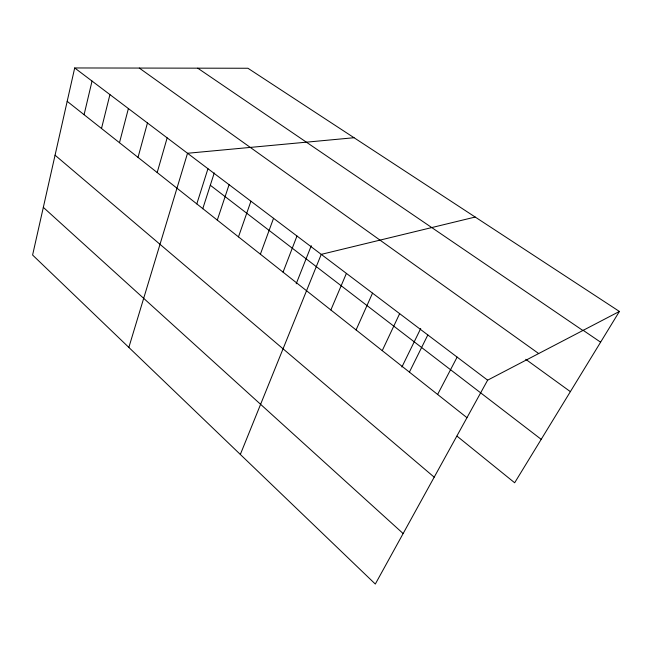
<?xml version="1.0" encoding="UTF-8"?>
<svg xmlns="http://www.w3.org/2000/svg" width="652" height="652" viewBox="0 0 652 652"><rect width="100%" height="100%" fill="white"/><g stroke="black" fill="none" stroke-linecap="round" stroke-linejoin="round"><path stroke-width="0.98" d="M74.695 67.955L32.6 255.03L375.316 584.045L487.631 380.173L619.4 311.452L247.931 68.256L74.695 67.955L487.631 380.173M84.084 114.695L92.038 81.068M101.508 128.485L109.927 94.597M119.487 142.706L128.395 108.558M138.028 157.385L147.458 122.975M157.181 172.544L167.156 137.874M128.843 347.426L187.523 153.269L354.044 137.727M196.806 203.897L207.955 168.713M202.756 208.746L214.263 172.935M217.295 220.107L229.08 184.687M238.477 236.872L250.93 201.207M260.384 254.207L273.547 218.306M283.058 272.153L296.97 236.016M296.212 283.759L311.281 245.706M240.335 454.452L321.24 254.37L475.194 217.043M330.857 309.977L346.408 273.4M356.082 329.936L372.528 293.147M382.243 350.637L399.643 313.653M401.893 367.035L420.703 328.543M409.407 372.129L427.826 334.957M437.622 394.46L457.125 357.109M619.4 311.452L514.656 482.773L457.028 436.155M583.027 330.214L600.606 342.186M197.735 68.175L582.872 330.499M139.3 68.069L538.682 353.547M525.74 359.309L570.37 391.64M210.303 185.249L541.209 439.342M67.18 101.321L466.962 417.679M55.061 155.192L434.191 477.166M43.325 207.36L403.14 533.54"/></g></svg>
